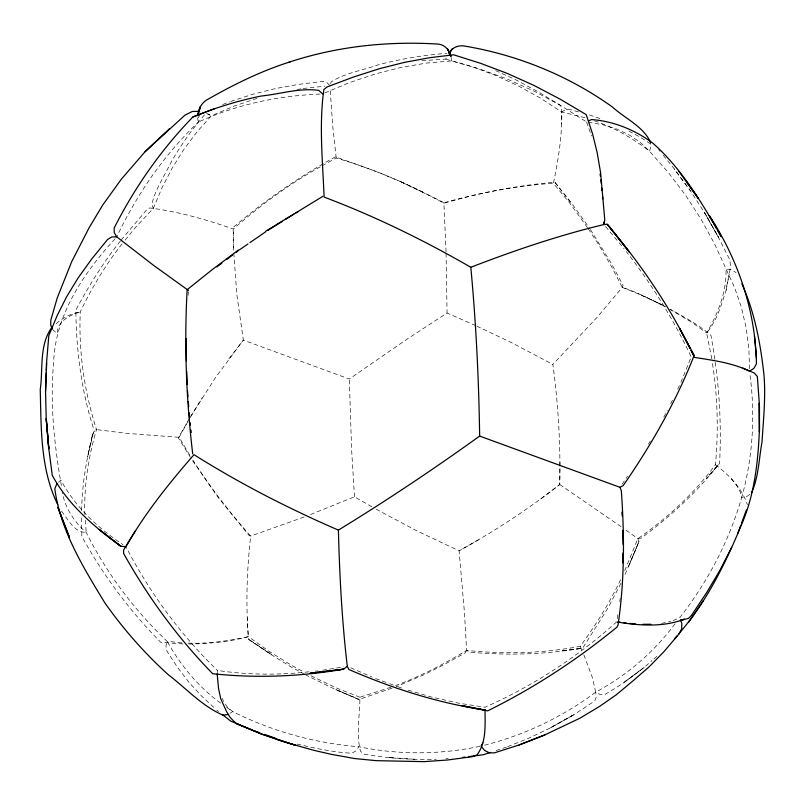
<?xml version="1.0" encoding="UTF-8"?>
<svg xmlns="http://www.w3.org/2000/svg" width="805" height="805" viewBox="0 0 805 805"><rect width="100%" height="100%" fill="white"/><g stroke="black" fill="none" stroke-linecap="round" stroke-linejoin="round"><path stroke-width="0.6" stroke-dasharray="4.03 3.02" d="M587.559 227.724L569.236 202.437L553.377 183.278C558.69 158.545 562.494 133.318 561.699 107.951L559.827 104.932L537.981 91.7L516.226 80.027L494.934 70.256M590.397 229.536L611.146 263.134L623.06 285.242L622.305 287.365L596.736 317.754L552.864 364.424C558.288 404.221 560.602 444.42 559.777 484.58C528.191 509.092 494.753 531.189 459.756 550.509L459.092 550.851L416.99 530.908L375.15 508.68M540.648 498.999L559.727 484.509L559.928 460.631M81.647 510.622C82.08 484.067 86.548 457.723 93.481 432.124L96.54 429.608L126.425 433.321L179.113 437.326L191.55 458.085M390.978 687.239L359.885 697.231C360.036 715.061 355.83 733.808 360.479 751.176L363.78 754.114C387.718 758.33 412.09 759.93 436.391 759.256M188.139 295.324L188.35 291.651M624.74 570.675L637.872 538.625C667.345 518.158 694.111 493.576 715.474 464.656C718.553 430.655 717.688 396.291 712.314 362.552M217.259 672.708L217.471 670.474C180.35 634.642 149.629 592.49 125.892 546.726M711.841 358.97L706.619 332.958C716.762 321.004 721.33 304.914 726.16 290.162C727.086 280.1 732.047 269.504 729.642 259.482L717.336 235.171L704.435 212.52L718.493 237.405L705.24 213.738L690.459 190.906L674.228 169.06M617.777 614.748L616.711 621.863C577.537 656.89 533.081 685.981 484.992 707.233L458.609 703.168L431.45 697.029L406.022 689.513M619.739 601.717L620.263 598.165M726.16 290.162L729.25 273.821M122.028 243.875C105.576 264.845 91.8 287.818 80.289 311.847C78.488 351.694 84.344 391.673 96.54 429.608C88.52 456.324 84.213 484.147 84.756 512.061L84.928 514.465M330.583 83.76L331.197 81.838C345.365 72.822 363.156 70.236 378.934 64.601C401.242 58.785 424.044 55.143 447.017 53.291M680.919 382.375L691.213 356.907C673.604 319.505 651.718 284.205 626.32 251.603M125.097 240.121L135.844 227L153.302 208.465L161.926 187.968L172.059 168.346L183.691 149.69L196.792 132.131L211.363 115.779L234.104 106.089L257.459 98.24M421.83 60.697L445.789 59.117L446.604 57.225M620.625 579.64C609.476 603.176 595.67 625.394 580.194 646.324C542.801 653.449 504.413 654.324 466.598 650.4C443.968 664.085 420.401 676.411 395.557 685.548M620.977 583.233L608.077 607.845L582.538 648.337L561.065 650.923L581.904 648.216C544.774 654.646 506.888 655.491 469.385 652.181L466.598 650.4L464.465 612.625L459.092 550.851L480.152 538.867M625.052 574.428L638.959 541.564L637.872 538.625L624.761 529.277M670.716 403.838L673.403 398.193M677.699 389.157L680.376 383.512M200.103 114.219L198.594 117.228L198.302 122.129C164.119 154.761 136.91 194.196 116.785 236.871M466.598 650.4L465.32 652.815L444.37 664.447L423.47 674.972L396.634 686.444M663.813 417.091L667.385 410.54M179.113 437.326L188.43 420.562M189.648 418.208L178.308 437.85L190.372 457.3M233.782 252.981L236.861 294.761L243.341 340.102L215.076 378.189L190.896 416.165M190.171 417.423L202.176 397.68M648.397 444.139L650.339 440.979M622.034 484.268L627.588 476.188M479.861 746.336C440.073 754.758 398.656 754.979 358.829 746.718L355.921 750.894L351.815 753.198C332.465 752.252 313.276 747.895 294.439 743.448M228.811 358.97L243.341 340.102L349.29 379.024L407.763 338.653L447.067 313.014L475.725 325.643M675.013 623.764C654.103 652.12 626.662 675.425 595.7 692.179C562.282 717.164 523.934 735.357 483.443 745.45M120.348 241.087C103.171 262.47 88.832 285.976 75.821 310.076C76.324 349.853 81.204 390.063 93.36 427.938L96.54 429.608M121.112 240.121L147.023 209.461L149.79 207.942C178.368 211.584 206.191 219.513 233.319 229.043C260.277 205.255 289.468 183.892 320.923 166.434M204.49 114.914C192.113 129.132 181.346 144.659 171.777 160.889C165.015 175.138 155.395 188.722 151.883 204.198L153.302 208.465M115.135 238.723C83.861 272.875 55.314 314.634 53.643 362.441C49.689 404.331 54.569 446.222 61.673 487.448M58.483 482.265L60.918 480.052C75.076 506.898 97.898 528.05 122.954 544.653M583.826 654.757L592.45 677.679L595.7 692.179L600.067 694.463L604.807 694.504C621.631 684.824 637.53 673.352 652.09 660.503M653.851 658.973L659.114 654.364M56.129 323.741C62.83 317.673 71.393 313.447 80.289 311.847C70.176 315.067 57.185 321.094 57.205 333.471L52.999 330.03M644.262 667.355L623.815 682.529L641.213 669.659M749.697 494.421L747.131 496.313L741.697 497.51C729.058 541.222 707.615 582.136 679.571 617.918L671.994 620.987M230.019 713.341L232.705 711.61C272.03 731.222 315.007 743.317 358.829 746.718M322.02 165.84L336.238 158.032C373.711 168.959 409.735 184.456 443.917 203.252C479.589 192.868 516.267 185.703 553.377 183.278M446.04 251.915L443.917 203.252L446.483 202.035C481.964 192.335 518.189 185.301 554.876 182.242L570.383 201.532L589.723 228.499M324.878 92.927L348.837 82.835L375.029 74.01L401.001 67.429L426.57 63.072L451.575 60.918L479.508 68.878L507.16 79.011L534.339 91.277L560.874 105.616L586.563 121.947L602.573 124.705L616.892 129.102L629.5 135.069L640.388 142.495L649.565 151.27L668.392 172.612L685.518 195.192L700.873 218.88L714.377 243.523L734.542 287.455L741.284 306.987L746.094 327.514L748.892 348.957L749.515 368.75M371.89 506.798L354.482 496.786L308.768 515.25M507.643 746.638L528.412 738.376L549.714 728.253L573.653 714.82L594.764 700.964L596.294 696.899L595.7 692.179M222.673 104.539L229.556 101.863M304.149 517.001L250.657 536.07L249.097 535.536L218.386 497.772L192.325 460.319M392.126 688.144L358.557 699.585L335.886 689.503L359.191 699.454L335.886 689.744L305.82 674.952M496.101 750.522L506.486 747.1M230.703 101.41L252.871 94.225L275.521 88.55L298.524 84.394L322.795 81.345L326.87 82.533L329.98 85.682M661.489 623.392L670.917 621.42M297.035 89.516L301.885 88.681M303.093 88.47L325.079 86.155M637.872 538.625L641.152 538.092C669.951 517.011 696.476 492.69 718.473 464.515L706.176 478.663L719.579 463.499C721.803 420.623 718.805 377.565 710.926 335.363C699.072 324.918 684.492 317.271 670.646 309.482M322.624 670.233L343.594 666.902M308.989 671.773C278.58 675.254 247.749 674.932 217.471 670.474M315.198 671.179L317.683 670.937M320.098 94.064C278.228 95.775 236.439 104.469 198.302 122.129L197.607 117.731M445.89 758.692L448.284 758.531M182.916 643.97L160.628 642.219C129.665 610.743 103.02 575.142 81.848 536.382L81.416 516.78M188.873 644.04C208.807 643.668 229.173 641.947 248.393 636.644L269.262 651.456L290.927 664.98L304.129 672.165M187.877 643.104C208.233 644 228.54 640.931 248.393 636.644C245.636 603.146 247.004 569.437 250.657 536.07C229.455 512.312 209.994 486.985 192.888 460.118M414.766 759.266L387.97 757.525L392.005 757.797M181.87 642.964L167.078 641.223C134.093 609.979 106.622 573.069 86.226 532.467C74.201 522.063 65.306 508.076 62.176 492.388M588.254 228.771L597.924 243.392L610.673 265.036L622.305 287.365C637.228 292.215 651.275 299.792 665.383 306.655M578.584 111.925L570.131 109.591L565.573 109.701L561.638 111.965L561.659 124.051M445.789 59.117L470.593 66.161L494.683 75.046L517.947 85.702L540.296 98.039L561.638 111.965L585.316 117.802M594.533 120.841C614.497 127.633 632.931 138.39 649.565 151.27L651.054 145.735L650.722 143.491M589.451 114.924L600.661 118.798M375.583 678.575L388.473 683.274M389.64 683.697L396.674 686.263M397.851 686.685L402.53 688.396M359.885 697.231L336.319 687.923L309.231 674.942M622.305 287.365L641.223 295.083L662.233 304.954L641.223 295.083M350.688 667.788L372.192 677.106M206.563 113.575L211.363 115.779L207.77 113.757M476.862 326.166L511.698 342.729L552.864 364.424M401.383 181.98L378.42 172.25L335.423 156.844C299.027 176.828 264.765 200.556 233.128 227.443L233.651 250.546L233.319 229.043M422.776 192.113L399.813 181.256L442.488 201.834L443.917 203.252M659.204 303.515L665.534 306.916M669.77 309.2L692.008 322.463L706.619 332.958C718.06 313.648 726.764 291.802 725.989 269.001L731.473 269.735L736.112 272.623M304.763 674.379L291.048 666.912L269.544 653.65L248.353 639.18L247.216 617.817M628.876 131.044L640.8 137.564L652.795 145.353M559.727 484.509L621.752 527.164M220.61 703.107C198.332 686.917 180.481 665.172 167.078 641.223L165.921 646.214L166.997 651.265L177.794 667.727L189.054 682.419L201.542 696.003L215.821 709.225M226.658 707.354L232.705 711.61L227.654 707.504L223.528 701.397L222.371 698.348M216.726 710.06L218.588 711.529M715.474 464.656C729.129 475.131 741.938 488.011 747.352 504.715M605.521 226.487L624.026 248.634M658.56 149.559L660.12 151.461M663.219 155.285L674.862 169.603L690.267 190.644M731.182 478.573L736.525 485.184L740.067 491.513L741.697 497.51C752.927 457.321 755.462 414.927 749.837 373.611M570.363 202.337L554.876 182.242L555.531 183.097M61.512 511.145C68.194 519.396 74.03 532.447 86.226 532.467L85.28 519.265M580.194 646.324L582.005 650.541M586.563 121.947L591.564 136.005M451.092 57.407L451.575 60.918M336.238 158.032L332.696 125.65L330.08 88.087M354.482 496.786L351.634 450.035L349.29 379.024M446.071 253.132L447.067 313.014M92.112 435.958L87.604 456.978L93.481 432.124L92.112 435.958M638.959 541.564L628.313 567.153L638.959 541.564M573.653 714.82L549.714 728.253L573.653 714.82M271.366 654.395L248.353 639.18L271.366 654.395"/><path stroke-width="1.21" d="M186.358 338.613L186.368 360.841M716.5 228.238L709.265 215.438C738.034 259.441 755.674 311.072 756.438 363.82L753.963 368.288L749.596 371.226C732.158 362.673 712.546 360.278 693.578 357.269M622.668 562.886L622.919 553.025M45.583 391.099L46.479 363.689L48.803 335.645L57.225 315.449L66.694 296.653L78.206 277.785L91.72 258.989L107.598 239.467L111.804 236.952L116.785 236.871L153.564 265.348L188.42 290.424M46.277 372.725L45.543 391.27L46.247 419.948L48.783 448.637L46.267 418.751L48.783 448.637M46.388 370.209L46.67 362.834M603.82 222.11L603.911 224.555L604.786 219.886L600.611 172.773L597.099 152.346L592.601 133.982L586.181 114.602L559.958 99.065L533.967 85.431L507.522 73.517L480.847 63.414L453.618 54.79L429.468 57.749L404.865 62.267L379.648 68.636L354.019 76.837L327.112 86.91L323.851 89.586C318.901 125.017 322.714 161.392 324.093 197.084C374.889 216.253 423.802 240.162 470.814 267.27C514.304 250.496 558.549 235.432 603.911 224.555L607.131 224.263L609.325 226.447L629.248 251.985L607.131 224.263C639.341 262.309 667.919 303.566 689.996 348.324M217.159 673.825L218.568 688.647L220.771 698.78L226.487 711.459L229.999 717.255L233.611 721.018L236.7 723.725L261.404 733.999L285.071 742.2L313.89 750.341L331.479 754.376L354.753 758.562L376.327 760.665L424.074 761.641L447.54 760L472.756 756.64L476.952 754.929C486.693 742.23 484.992 724.852 485.033 709.728M197.617 115.618C198.372 109.49 201.149 103.402 206.563 100.051C232.786 85.028 259.914 71.534 288.764 62.287L290.303 61.834M197.708 115.588L200.485 106.381L197.768 115.497M737.722 533.504L740.761 525.252M741.636 522.898L746.416 509.927M56.863 483.735L54.81 488.796C60.305 530.334 83.388 567.585 104.811 602.804C123.276 629.027 144.578 653.278 168.376 674.791C186.277 688.416 202.125 706.216 223.066 715.162L228.238 714.498M731.644 547.41L720.022 570.101L706.76 592.46L691.344 615.543L688.577 618.341L680.467 620.444L684.371 619.186C663.27 627.347 639.633 625.606 617.777 622.124M751.417 493.153C758.642 477.345 758.914 459.071 761.993 442.106C763.412 420.039 765.716 397.972 764.066 375.855C760.675 344.46 754.899 312.873 741.898 283.893M482.799 742.935L481.048 746.124L484.63 750.451L489.349 752.836L494.401 752.866L519.024 744.997L544.884 734.895L580.033 718.14L599.624 706.367L616.127 694.916L633.998 680.004L649.353 666.61L664.024 651.577L679.179 633.706L681.674 628.775L681.805 623.191L680.467 620.031M678.494 634.159C706.468 602.231 725.456 563.46 741.596 524.508C754.667 494.32 758.149 461.114 759.467 428.552L759.296 403.255L757.334 376.478L754.295 373.027L742.753 368.046M126.536 545.659C145.333 512.785 169.181 483.151 193.995 454.674C240.001 483.664 288.522 508.508 338.392 530.113C386.652 500.569 433.714 469.114 479.639 436.079L619.951 487.297L623.14 485.657C651.275 445.095 675.888 401.977 693.95 355.961L694.121 355.106L679.651 328.49L689.955 348.273M135.522 530.606L123.517 550.147L123.688 553.578C148.1 597.24 177.764 637.912 212.711 673.735C256.332 678.353 300.406 676.643 343.614 669.176L347.297 666.319C341.954 621.108 339.589 575.605 338.392 530.113M51.49 327.927C39.043 345.597 43.148 369.264 40.25 389.54C41.246 428.019 40.23 469.275 57.789 504.624M688.506 622.386L703.258 600.741M449.472 52.597C452.34 47.485 458.387 45.11 464.072 45.966C517.333 54.851 568.25 75.479 612.243 106.864C624.791 118.345 643.547 126.526 650.551 142.364M448.838 53.533L452.279 48.994L449.502 52.617M674.64 638.687L676.955 635.97M199.61 111.291L192.234 111.493L184.798 115.286L145.101 151.672L121.314 179.223L102.728 205.034L89.154 227.674L71.675 261.706L57.215 298.011L50.826 320.098L50.725 325.25L52.546 329.074M322.594 93.883L318.78 90.402C299.812 87.644 280.271 94.064 261.313 96.026C237.837 100.746 214.925 107.85 192.818 117.037C161.091 149.75 134.747 187.384 114.169 228.016L114.23 232.585L116.785 236.871M169.302 128.86L145.101 151.672M216.948 266.888L221.778 263.215M226.618 259.552L232.424 255.155M236.288 252.217L238.22 250.747M238.411 250.033L212.329 269.564L187.152 289.689C184.134 344.46 186.247 399.401 192.707 453.849M239.186 250.013L247.98 243.965M249.932 242.627L265.57 231.86M265.65 231.287L322.735 196.4M267.602 230.532L282.314 221.355M285.463 219.393L293.875 214.15M296.009 212.882L298.172 211.665M588.525 120.992L591.474 119.563C613.521 121.122 635.175 129.967 652.895 143.199C681.905 168.939 702.242 203.313 721.31 236.74L717.708 230.371M519.024 744.997L544.884 734.895M214.955 108.514L192.818 117.037M490.326 752.434L483.403 754.718L468.762 756.62M288.764 62.287C336.349 46.489 386.883 41.035 436.843 44.003C444.068 43.953 449.26 49.578 450.931 56.229L447.489 48.803L450.931 56.229M462.664 757.404L465.109 757.092M650.903 624.278L642.893 624.298M635.618 624.016L629.661 623.473M125.892 546.726L120.79 546.213L99.216 529.499L120.79 546.213C94.225 526.953 67.972 504.544 52.265 475.312L48.511 446.463M617.888 622.003L620.242 622.295M623.774 622.738L626.129 623.03M277.443 739.533L295.838 745.39L261.404 733.999L236.7 723.725M253.837 730.688L259.723 732.731M264.422 734.361L275.018 738.034M252.679 730.216L230.713 721.099L222.321 714.478M678.917 171.395L698.327 198.523L686.635 181.839M691.092 350.467L693.95 355.961L691.133 350.507M347.297 666.319L348.927 669.508C392.528 688.416 438.131 703.147 485.244 710.06L462.03 705.663L487.639 710.885C533.876 688.054 577.225 659.718 617.093 627.025L618.039 625.012C624.66 580.566 624.509 535.456 621.329 490.728L619.951 487.297M600.057 174.021L600.45 176.315M190.05 422.635L190.352 425.1M190.956 430.031L191.258 432.496M600.892 179.847L601.255 183.419M601.738 188.179L601.979 190.554M602.573 196.501L602.814 198.875M754.466 336.128L756.509 358.728M470.814 267.27C476.047 323.389 478.854 379.719 479.639 436.079M621.903 512.111L622.195 515.834M187.474 390.526L187.957 396.704M188.34 401.645L188.732 406.585M189.215 412.764L189.608 417.694M186.72 371.477L187.163 384.508M622.688 530.726L623.07 544.371M759.467 407.34L759.437 431.822L759.296 403.255L759.467 407.34M343.614 669.176L310.106 673.242L343.614 669.176M69.431 537.257L57.869 507.361L69.431 537.257"/></g></svg>
